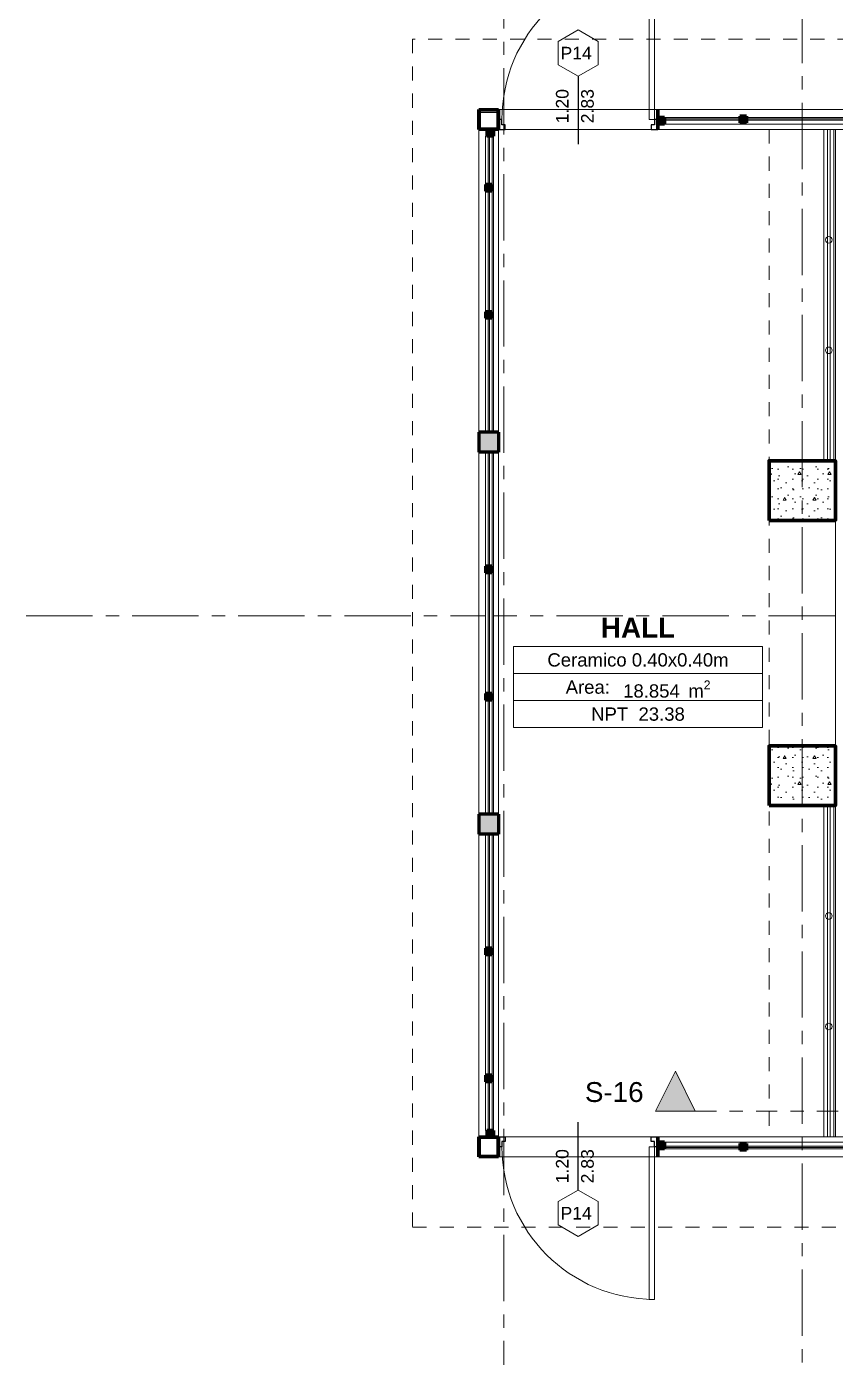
# Model space of a CAD drawing. Header units: inches. Extents: x -19 to 5698, y -728 to 92.
# Drawn here: x 479.97 to 486.07, y 18.09 to 28.12 of the extents above; entities that cross this region are included whole.
import ezdxf

# ---------------------------------------------------------------- set-up
doc = ezdxf.new("R2010")
doc.units = ezdxf.units.IN
doc.header["$MEASUREMENT"] = 0
doc.set_wipeout_variables(frame=1)
for name, pattern in [('ACAD_ISO04W100', [30, 24, -3, 0, -3]), ('Oculto', [0.15875, 0.105833, -0.052917]), ('Punto & Raya', [0.65, 0.5, -0.075, 0, -0.075]), ('Punto & Rayas', [0.335139, 0.15875, -0.088194, 0, -0.088194]), ('Wipeout_Contour', [1, 0, -1])]:
    doc.linetypes.add(name, pattern=pattern)
for name, color, linetype in [('02 _ ARQ _ ALB _ Ejes Generales', 251, 'Continuous'), ('02 _ ARQ _ ZON _ Espacio.3D', 7, 'Continuous'), ('08 _ STR _ EXT _ 06 Columnas', 7, 'Continuous'), ('Acabado - Muros', 7, 'Continuous'), ('Dibujo 2D - General', 7, 'Continuous'), ('Estructura - 04 MURO', 7, 'Continuous'), ('Interior - Escaleras & Barandillas', 7, 'Continuous'), ('Interior - Mobiliario', 7, 'Continuous'), ('Marcador - Secciones', 7, 'Continuous')]:
    doc.layers.add(name, color=color, linetype=linetype)
doc.styles.add('Estilo_Generado_1', font='swisseb.ttf')
doc.styles.add('Estilo_Generado_3', font='arial.ttf')
doc.styles.add('Estilo_Generado_4', font='swisse.ttf')
doc.styles.add('Estilo_Generado_7', font='swisse.ttf')
pattern_1 = [(0, (462.5001, 3e-08), (0, 0.3897114), [0.024375, -0.200625]), (0, (462.6126, 0.19486), (0, 0.3897114), [0.024375, -0.200625]), (60, (462.5001, 3e-08), (-0.3375, 0.1948557), [0.024375, -0.200625]), (60, (462.7251, 3e-08), (-0.3375, 0.1948557), [0.024375, -0.200625]), (120, (462.52447, 3e-08), (0.3375, 0.1948557), [0.024375, -0.200625]), (120, (462.74947, 3e-08), (0.3375, 0.1948557), [0.024375, -0.200625]), (0, (462.50009, 0.0375), (0, 0.075), [0, -0.075, 0, -0.1125]), (45, (462.53759, 0.0375), (-0.05303301, 0.05303301), [0, -0.05625, 0, -0.09375])]

msp = doc.modelspace()

# ---------------------------------------------------------------- hatches: boundary and pattern name
at = {"layer": '08 _ STR _ EXT _ 06 Columnas', "linetype": 'Continuous', "lineweight": 9}
h = msp.add_hatch(dxfattribs=at)
h.set_pattern_fill('HORMIGÓN_EN_MASA_0002', style=0, pattern_type=2)
h.set_pattern_definition(pattern_1)
h.paths.add_polyline_path([(485.5701, 24.4), (486.0701, 24.4), (486.0701, 24.85), (485.5701, 24.85)])
h = msp.add_hatch(dxfattribs=at)
h.set_pattern_fill('HORMIGÓN_EN_MASA_0002', style=0, pattern_type=2)
h.set_pattern_definition(pattern_1)
h.paths.add_polyline_path([(485.5701, 22.25), (486.0701, 22.25), (486.0701, 22.7), (485.5701, 22.7)])
at = {"layer": 'Marcador - Secciones', "linetype": 'Continuous', "lineweight": 20}
msp.add_hatch(color=152, dxfattribs=at).paths.add_polyline_path([(484.7136, 19.9456), (485.0136, 19.9456), (484.8636, 20.2456)])

# ---------------------------------------------------------------- linework, layer by layer
at = {"layer": '02 _ ARQ _ ZON _ Espacio.3D', "color": 251, "linetype": 'Continuous', "lineweight": 13}
for p, q in [((485.5197, 23.4485), (483.6425, 23.4485)), ((483.6425, 23.4485), (483.6425, 22.8378)), ((483.6425, 23.4485), (485.5197, 23.4485)), ((483.6425, 23.2449), (483.6425, 23.4485)), ((485.5197, 22.8378), (485.5197, 23.4485)), ((485.5197, 23.4485), (485.5197, 23.2449)), ((485.5197, 23.2449), (483.6425, 23.2449)), ((483.6425, 23.2449), (485.5197, 23.2449)), ((483.6425, 23.0414), (483.6425, 23.2449)), ((485.5197, 23.2449), (485.5197, 23.0414)), ((485.5197, 23.0414), (483.6425, 23.0414)), ((483.6425, 23.0414), (485.5197, 23.0414)), ((483.6425, 22.8378), (483.6425, 23.0414)), ((485.5197, 23.0414), (485.5197, 22.8378)), ((483.6425, 22.8378), (485.5197, 22.8378)), ((485.5197, 22.8378), (483.6425, 22.8378))]:
    msp.add_line(p, q, dxfattribs=at)
at = {"layer": '02 _ ARQ _ ZON _ Espacio.3D', "color": 254, "linetype": 'Continuous', "lineweight": 0, "flags": 128}
msp.add_lwpolyline([(506.5701, 19.6), (483.3801, 19.6), (483.3801, 27.4779), (483.3801, 27.5), (506.5701, 27.5)], dxfattribs=at)
msp.add_lwpolyline([(483.5301, 19.75), (485.5701, 19.75), (486.0701, 19.75), (486.0701, 22.25), (485.5701, 22.25), (485.5701, 22.7), (486.0701, 22.7), (486.0701, 24.4), (485.5701, 24.4), (485.5701, 24.85), (486.0701, 24.85), (486.0701, 27.3499), (485.5701, 27.3499), (483.5301, 27.3499)], close=True, dxfattribs=at)
at = {"layer": '08 _ STR _ EXT _ 06 Columnas', "color": 7, "linetype": 'Continuous', "lineweight": 80, "flags": 128}
for points in [[(485.5701, 24.4), (486.0701, 24.4), (486.0701, 24.85), (485.5701, 24.85)], [(485.5701, 22.25), (486.0701, 22.25), (486.0701, 22.7), (485.5701, 22.7)]]:
    msp.add_lwpolyline(points, close=True, dxfattribs=at)
at = {"layer": 'Estructura - 04 MURO', "color": 165, "linetype": 'Continuous', "lineweight": 15}
for p, q in [((484.6651, 27.425), (484.6651, 28.575)), ((484.6651, 19.6749), (484.6651, 18.5249)), ((484.6651, 18.5249), (484.7051, 18.5249))]:
    msp.add_line(p, q, dxfattribs=at)
at = {"layer": 'Estructura - 04 MURO', "color": 152, "linetype": 'Continuous', "lineweight": 25}
for p, q in [((484.1301, 27.75), (484.1301, 27.2375)), ((484.1301, 19.3499), (484.1301, 19.8624))]:
    msp.add_line(p, q, dxfattribs=at)
at = {"layer": 'Estructura - 04 MURO', "color": 251, "linetype": 'Continuous', "lineweight": 13, "flags": 128}
for points in [[(484.1301, 28.1), (483.9785, 28.0125), (483.9785, 27.8375), (484.1301, 27.75), (484.2816, 27.8375), (484.2816, 28.0125)], [(484.1301, 18.9999), (484.2816, 19.0874), (484.2816, 19.2624), (484.1301, 19.3499), (483.9785, 19.2624), (483.9785, 19.0874)]]:
    msp.add_lwpolyline(points, close=True, dxfattribs=at)
at = {"layer": 'Interior - Escaleras & Barandillas', "color": 161, "linetype": 'Continuous', "lineweight": 13, "flags": 128}
for points in [[(486.0451, 26.5167, 1), (485.9951, 26.5167, 1)], [(486.0451, 25.6833, 1), (485.9951, 25.6833, 1)], [(486.0451, 21.4167, 1), (485.9951, 21.4167, 1)], [(486.0451, 20.5833, 1), (485.9951, 20.5833, 1)]]:
    msp.add_lwpolyline(points, format="xyb", close=True, dxfattribs=at)
at = {"layer": 'Marcador - Secciones', "color": 251, "linetype": 'Punto & Rayas', "lineweight": 13, "true_color": 0x636466}
msp.add_line((485.0136, 19.9456), (491.2833, 19.9456), dxfattribs=at)
at = {"layer": 'Marcador - Secciones', "color": 152, "linetype": 'Continuous', "lineweight": 20, "flags": 128}
msp.add_lwpolyline([(484.7136, 19.9456), (485.0136, 19.9456), (484.8636, 20.2456)], close=True, dxfattribs=at)

# ---------------------------------------------------------------- texts
at = {"layer": '02 _ ARQ _ ZON _ Espacio.3D', "color": 251, "lineweight": 25, "attachment_point": 2}
for s, insert, char_height, style in [('\\A1;{\\pqc;\\pt0;\\fSwis721 Ex BT|b1|i0|c0|p34;HALL}', (484.5811, 23.666), 0.15, 'Estilo_Generado_1'), ('\\A1;{\\pqc;\\pt0;\\fSwis721 Ex BT|b0|i0|c238|p34;Ceramico 0.40x0.40m}', (484.5811, 23.3984), 0.1, 'Estilo_Generado_7'), ('\\A1;{\\pqc;\\pt0;\\fSwis721 Ex BT|b0|i0|c238|p34;Area: }', (484.2026, 23.1932), 0.1, 'Estilo_Generado_7'), ('\\A1;{\\pqc;\\pt0,0.3;\\fSwis721 Ex BT|b0|i0|c238|p34;18.854\\fSwis721 Ex BT|b0|i0|c238|p34;\\A1{\\H.66x;\\S^  ;}\\fSwis721 Ex BT|b0|i0|c238|p34; m\\fSwis721 Ex BT|b0|i0|c238|p34;\\A1{\\H.66x;\\S2^  ;}}', (484.7987, 23.1932), 0.1, 'Estilo_Generado_7'), ('\\A1;{\\pqc;\\pt0;\\fSwis721 Ex BT|b0|i0|c238|p34;NPT  23.38}', (484.5811, 22.9896), 0.1, 'Estilo_Generado_7')]:
    msp.add_mtext(s, dxfattribs=dict(at, insert=insert, char_height=char_height, style=style))
at = {"layer": 'Estructura - 04 MURO', "color": 251, "lineweight": 25, "char_height": 0.095, "attachment_point": 7, "style": 'Estilo_Generado_4'}
for insert in [(483.9967, 27.8775), (483.9967, 19.1274)]:
    msp.add_mtext('\\A1;{\\pql;\\pt0;\\fSwis721 Ex BT|b0|i0|c0|p34;P14\\fSwis721 Ex BT|b0|i0|c0|p34;\\fSwis721 Ex BT|b0|i0|c0|p34;\\fSwis721 Ex BT|b0|i0|c0|p34;}', dxfattribs=dict(at, insert=insert))
at = {"layer": 'Estructura - 04 MURO', "color": 251, "lineweight": 25, "char_height": 0.095, "attachment_point": 7, "rotation": 90, "style": 'Estilo_Generado_4'}
for s, insert in [('\\A1;{\\pql;\\pt0;\\fSwis721 Ex BT|b0|i0|c0|p34;1.20\\fSwis721 Ex BT|b0|i0|c0|p34;\\A1{\\H.66x;\\S^  ;}\\fSwis721 Ex BT|b0|i0|c0|p34;\\fSwis721 Ex BT|b0|i0|c0|p34;}', (484.085, 27.396)), ('\\A1;{\\pql;\\pt0;\\fSwis721 Ex BT|b0|i0|c0|p34;2.83\\fSwis721 Ex BT|b0|i0|c0|p34;\\A1{\\H.66x;\\S^  ;}\\fSwis721 Ex BT|b0|i0|c0|p34;\\fSwis721 Ex BT|b0|i0|c0|p34;}', (484.275, 27.396)), ('\\A1;{\\pql;\\pt0;\\fSwis721 Ex BT|b0|i0|c0|p34;1.20\\fSwis721 Ex BT|b0|i0|c0|p34;\\A1{\\H.66x;\\S^  ;}\\fSwis721 Ex BT|b0|i0|c0|p34;\\fSwis721 Ex BT|b0|i0|c0|p34;}', (484.085, 19.3999)), ('\\A1;{\\pql;\\pt0;\\fSwis721 Ex BT|b0|i0|c0|p34;2.83\\fSwis721 Ex BT|b0|i0|c0|p34;\\A1{\\H.66x;\\S^  ;}\\fSwis721 Ex BT|b0|i0|c0|p34;\\fSwis721 Ex BT|b0|i0|c0|p34;}', (484.275, 19.3999))]:
    msp.add_mtext(s, dxfattribs=dict(at, insert=insert))
at = {"layer": 'Marcador - Secciones', "color": 152, "lineweight": 20, "insert": (484.6236, 20.0117), "char_height": 0.15, "attachment_point": 9, "style": 'Estilo_Generado_3'}
msp.add_mtext('\\A1;{\\pqr;\\pt0;\\fArial|b0|i0|c0|p34;S-16}', dxfattribs=at)

# ---------------------------------------------------------------- next in the draw order: wipeouts: each hides what was drawn before it
at = {"color": 254, "linetype": 'Wipeout_Contour', "lineweight": 0, "ltscale": 16165.282401}
msp.add_wipeout([(483.3801, 27.4779), (483.3801, 19.6), (483.5301, 19.6), (483.5301, 27.4779)], dxfattribs=at).dxf.layer = 'Estructura - 04 MURO'
at = {"color": 254, "linetype": 'Wipeout_Contour', "lineweight": 0, "ltscale": 16214.151594}
msp.add_wipeout([(484.7301, 27.35), (506.5701, 27.35), (506.5701, 27.5), (484.7301, 27.5)], dxfattribs=at).dxf.layer = 'Estructura - 04 MURO'
at = {"color": 254, "linetype": 'Wipeout_Contour', "lineweight": 0, "ltscale": 16213.9715}
msp.add_wipeout([(484.7301, 19.6), (506.5701, 19.6), (506.5701, 19.75), (484.7301, 19.75)], dxfattribs=at).dxf.layer = 'Estructura - 04 MURO'

# ---------------------------------------------------------------- next in the draw order: linework, layer by layer
at = {"layer": 'Dibujo 2D - General', "color": 7, "linetype": 'ACAD_ISO04W100', "lineweight": 13}
for p, q in [((506.4201, 27.5), (483.5301, 27.5)), ((483.3801, 27.35), (483.3801, 19.75)), ((483.5301, 19.75), (483.5301, 27.35)), ((483.5301, 27.35), (506.5701, 27.35)), ((506.5701, 19.75), (483.5301, 19.75)), ((483.5301, 19.6), (506.5701, 19.6))]:
    msp.add_line(p, q, dxfattribs=at)
at = {"layer": 'Dibujo 2D - General', "color": 7, "linetype": 'Oculto', "lineweight": 13}
msp.add_line((485.5701, 27.35), (485.5701, 19.75), dxfattribs=at)
msp.add_lwpolyline([(482.8801, 19.0689), (506.5701, 19.0689), (506.5701, 28.0309), (482.8801, 28.0309)], close=True, dxfattribs=at)
at = {"layer": 'Dibujo 2D - General', "color": 7, "linetype": 'ACAD_ISO04W100', "lineweight": 13}
for points in [[(483.3801, 27.5), (483.5301, 27.5), (483.5301, 27.35), (483.3801, 27.35)], [(483.3801, 24.915), (483.3801, 25.065), (483.5301, 25.065), (483.5301, 24.915)], [(483.3801, 22.035), (483.3801, 22.185), (483.5301, 22.185), (483.5301, 22.035)], [(483.3801, 19.75), (483.5301, 19.75), (483.5301, 19.6), (483.3801, 19.6)]]:
    msp.add_lwpolyline(points, close=True, dxfattribs=at)
at = {"layer": 'Estructura - 04 MURO', "color": 165, "linetype": 'Continuous', "lineweight": 15}
for p, q in [((484.7051, 28.575), (484.7051, 27.425)), ((484.7051, 27.425), (484.6651, 27.425)), ((484.7051, 19.6749), (484.6651, 19.6749)), ((484.7051, 18.5249), (484.7051, 19.6749))]:
    msp.add_line(p, q, dxfattribs=at)
at = {"layer": 'Estructura - 04 MURO', "color": 7, "linetype": 'Continuous', "lineweight": 80}
for p, q in [((483.5301, 27.425), (483.5301, 27.5)), ((483.5301, 27.425), (483.5301, 27.5)), ((483.5301, 27.35), (483.5301, 27.425)), ((483.5301, 27.35), (483.5301, 27.425)), ((483.5301, 27.35), (483.5301, 27.425)), ((484.7301, 27.425), (484.7301, 27.5)), ((484.7301, 27.425), (484.7301, 27.5)), ((484.7301, 27.35), (484.7301, 27.425)), ((484.7301, 27.35), (484.7301, 27.425)), ((484.7301, 27.35), (484.7301, 27.425)), ((483.5301, 19.7499), (483.5301, 19.6749)), ((483.5301, 19.7499), (483.5301, 19.6749)), ((483.5301, 19.7499), (483.5301, 19.6749)), ((483.5301, 19.6749), (483.5301, 19.5999)), ((483.5301, 19.6749), (483.5301, 19.5999)), ((484.7301, 19.7499), (484.7301, 19.6749)), ((484.7301, 19.7499), (484.7301, 19.6749)), ((484.7301, 19.7499), (484.7301, 19.6749)), ((484.7301, 19.6749), (484.7301, 19.5999)), ((484.7301, 19.6749), (484.7301, 19.5999))]:
    msp.add_line(p, q, dxfattribs=at)
at = {"layer": 'Estructura - 04 MURO', "color": 165, "linetype": 'Continuous', "lineweight": 25}
for p, q in [((483.5551, 27.425), (483.5301, 27.425)), ((483.5301, 27.425), (483.5301, 27.35)), ((483.5551, 27.385), (483.5551, 27.425)), ((484.7301, 27.425), (484.7051, 27.425)), ((484.7051, 27.425), (484.7051, 27.385)), ((484.7301, 27.35), (484.7301, 27.425)), ((483.5301, 27.35), (483.5801, 27.35)), ((483.5801, 27.385), (483.5551, 27.385)), ((483.5801, 27.35), (483.5801, 27.385)), ((484.7051, 27.385), (484.6801, 27.385)), ((484.6801, 27.385), (484.6801, 27.35)), ((484.6801, 27.35), (484.7301, 27.35)), ((483.5301, 19.6749), (483.5301, 19.7499)), ((483.5301, 19.7499), (483.5801, 19.7499)), ((483.5551, 19.6749), (483.5301, 19.6749)), ((483.5801, 19.7149), (483.5551, 19.7149)), ((483.5551, 19.7149), (483.5551, 19.6749)), ((483.5801, 19.7499), (483.5801, 19.7149)), ((484.6801, 19.7149), (484.6801, 19.7499)), ((484.6801, 19.7499), (484.7301, 19.7499)), ((484.7051, 19.7149), (484.6801, 19.7149)), ((484.7051, 19.6749), (484.7051, 19.7149)), ((484.7301, 19.6749), (484.7051, 19.6749)), ((484.7301, 19.7499), (484.7301, 19.6749))]:
    msp.add_line(p, q, dxfattribs=at)
at = {"layer": 'Estructura - 04 MURO', "color": 7, "linetype": 'Continuous', "lineweight": 13, "flags": 128}
for points in [[(483.3801, 27.4779), (483.3801, 19.6)], [(483.5301, 27.4779), (483.3801, 27.4779)], [(483.5301, 19.6), (483.5301, 27.4779)], [(506.5701, 27.5), (484.7301, 27.5)], [(484.7301, 27.5), (484.7301, 27.35)], [(484.7301, 27.35), (506.5701, 27.35)], [(506.5701, 19.75), (484.7301, 19.75)], [(484.7301, 19.75), (484.7301, 19.6)], [(483.3801, 19.6), (483.5301, 19.6)], [(484.7301, 19.6), (506.5701, 19.6)]]:
    msp.add_lwpolyline(points, dxfattribs=at)
at = {"layer": 'Estructura - 04 MURO', "color": 165, "linetype": 'Continuous', "lineweight": 15}
for centre, start, end in [((484.7051, 27.425), 90, 180), ((484.7051, 19.6749), 180, 270)]:
    msp.add_arc(centre, 1.15, start, end, dxfattribs=at)
at = {"layer": 'Interior - Escaleras & Barandillas', "color": 161, "linetype": 'Continuous', "lineweight": 13, "flags": 128}
for points in [[(485.9826, 24.85), (486.0576, 24.85), (486.0576, 27.35), (485.9826, 27.35)], [(486.0103, 24.85), (486.0298, 24.85), (486.0298, 27.35), (486.0103, 27.35)], [(486.0103, 24.85), (486.0298, 24.85), (486.0298, 27.35), (486.0103, 27.35)], [(486.0103, 24.85), (486.0298, 24.85), (486.0298, 27.35), (486.0103, 27.35)], [(486.0103, 24.85), (486.0298, 24.85), (486.0298, 27.35), (486.0103, 27.35)], [(486.0103, 24.85), (486.0298, 24.85), (486.0298, 27.35), (486.0103, 27.35)], [(486.0103, 24.85), (486.0298, 24.85), (486.0298, 27.35), (486.0103, 27.35)], [(485.9826, 19.75), (486.0576, 19.75), (486.0576, 22.25), (485.9826, 22.25)], [(486.0103, 19.75), (486.0298, 19.75), (486.0298, 22.25), (486.0103, 22.25)], [(486.0103, 19.75), (486.0298, 19.75), (486.0298, 22.25), (486.0103, 22.25)], [(486.0103, 19.75), (486.0298, 19.75), (486.0298, 22.25), (486.0103, 22.25)], [(486.0103, 19.75), (486.0298, 19.75), (486.0298, 22.25), (486.0103, 22.25)], [(486.0103, 19.75), (486.0298, 19.75), (486.0298, 22.25), (486.0103, 22.25)], [(486.0103, 19.75), (486.0298, 19.75), (486.0298, 22.25), (486.0103, 22.25)]]:
    msp.add_lwpolyline(points, close=True, dxfattribs=at)
at = {"layer": 'Interior - Mobiliario', "color": 7, "linetype": 'Continuous', "lineweight": 60}
for p, q in [((483.3801, 27.35), (483.3801, 27.5)), ((483.3801, 27.5), (483.5301, 27.5)), ((483.5261, 27.496), (483.3841, 27.496)), ((483.3841, 27.496), (483.3841, 27.354)), ((483.5261, 27.354), (483.5261, 27.496)), ((483.5301, 27.5), (483.5301, 27.35)), ((483.5301, 27.35), (483.3801, 27.35)), ((483.3841, 27.354), (483.5261, 27.354)), ((483.3801, 19.6), (483.3801, 19.75)), ((483.3801, 19.75), (483.5301, 19.75)), ((483.5261, 19.746), (483.3841, 19.746)), ((483.3841, 19.746), (483.3841, 19.604)), ((483.5261, 19.604), (483.5261, 19.746)), ((483.5301, 19.75), (483.5301, 19.6)), ((483.5301, 19.6), (483.3801, 19.6)), ((483.3841, 19.604), (483.5261, 19.604))]:
    msp.add_line(p, q, dxfattribs=at)
at = {"layer": 'Marcador - Secciones', "color": 251, "linetype": 'Punto & Raya', "lineweight": 13, "true_color": 0x636466}
for p, q in [((483.5701, 46.2111), (483.5701, 0.8878)), ((467.1667, 23.6815), (491.4527, 23.6815))]:
    msp.add_line(p, q, dxfattribs=at)

# ---------------------------------------------------------------- next in the draw order: wipeouts: each hides what was drawn before it
at = {"color": 254, "linetype": 'Wipeout_Contour', "lineweight": 0, "ltscale": 24262.337573}
msp.add_wipeout([(485.3751, 27.3999), (485.3751, 27.3899), (486.2601, 27.3899), (486.2601, 27.4399), (485.4001, 27.4399), (485.4001, 27.3999)], dxfattribs=at).dxf.layer = 'Acabado - Muros'
at = {"color": 254, "linetype": 'Wipeout_Contour', "lineweight": 0, "ltscale": 20207.346086}
msp.add_wipeout([(483.4801, 26.9099), (483.4901, 26.9099), (483.4901, 27.2999), (483.4801, 27.2999), (483.4801, 26.9349)], dxfattribs=at).dxf.layer = 'Acabado - Muros'
at = {"color": 254, "linetype": 'Wipeout_Contour', "lineweight": 0, "ltscale": 20207.303934}
msp.add_wipeout([(483.4801, 25.9249), (483.4801, 25.0649), (483.4901, 25.0649), (483.4901, 25.9499), (483.4801, 25.9499)], dxfattribs=at).dxf.layer = 'Acabado - Muros'
at = {"color": 254, "linetype": 'Wipeout_Contour', "lineweight": 0, "ltscale": 20207.217533}
msp.add_wipeout([(483.4801, 23.0449), (483.4801, 22.1849), (483.4901, 22.1849), (483.4901, 23.0699), (483.4801, 23.0699)], dxfattribs=at).dxf.layer = 'Acabado - Muros'
at = {"color": 254, "linetype": 'Wipeout_Contour', "lineweight": 0, "ltscale": 20207.155304}
msp.add_wipeout([(483.4801, 20.2149), (483.4801, 20.1899), (483.4901, 20.1899), (483.4901, 21.1499), (483.4801, 21.1499)], dxfattribs=at).dxf.layer = 'Acabado - Muros'
at = {"color": 254, "linetype": 'Wipeout_Contour', "lineweight": 0, "ltscale": 24262.074805}
msp.add_wipeout([(485.3751, 19.71), (485.3751, 19.7), (485.4001, 19.7), (485.4001, 19.66), (486.2601, 19.66), (486.2601, 19.71)], dxfattribs=at).dxf.layer = 'Acabado - Muros'

# ---------------------------------------------------------------- next in the draw order: linework, layer by layer
at = {"layer": '02 _ ARQ _ ALB _ Ejes Generales', "color": 251, "linetype": 'Punto & Raya', "lineweight": 13, "true_color": 0x636466}
msp.add_line((485.8201, 3.05), (485.8201, 44.9), dxfattribs=at)

# ---------------------------------------------------------------- next in the draw order: wipeouts: each hides what was drawn before it
at = {"color": 254, "linetype": 'Wipeout_Contour', "lineweight": 0, "ltscale": 24257.418216}
msp.add_wipeout([(484.7801, 27.3899), (485.3751, 27.3899), (485.3751, 27.3999), (485.3501, 27.3999), (485.3501, 27.4399), (484.7801, 27.4399)], dxfattribs=at).dxf.layer = 'Acabado - Muros'
at = {"color": 254, "linetype": 'Wipeout_Contour', "lineweight": 0, "ltscale": 20207.321827}
msp.add_wipeout([(483.4801, 25.9749), (483.4801, 25.9499), (483.4901, 25.9499), (483.4901, 26.9099), (483.4801, 26.9099)], dxfattribs=at).dxf.layer = 'Acabado - Muros'
at = {"color": 254, "linetype": 'Wipeout_Contour', "lineweight": 0, "ltscale": 20207.233435}
msp.add_wipeout([(483.4801, 23.0949), (483.4801, 23.0699), (483.4901, 23.0699), (483.4901, 24.0299), (483.4801, 24.0299)], dxfattribs=at).dxf.layer = 'Acabado - Muros'
at = {"color": 254, "linetype": 'Wipeout_Contour', "lineweight": 0, "ltscale": 20207.179401}
msp.add_wipeout([(483.4801, 21.1499), (483.4901, 21.1499), (483.4901, 22.0349), (483.4801, 22.0349), (483.4801, 21.1749)], dxfattribs=at).dxf.layer = 'Acabado - Muros'
at = {"color": 254, "linetype": 'Wipeout_Contour', "lineweight": 0, "ltscale": 24257.155396}
msp.add_wipeout([(484.7801, 19.71), (484.7801, 19.66), (485.3501, 19.66), (485.3501, 19.7), (485.3751, 19.7), (485.3751, 19.71)], dxfattribs=at).dxf.layer = 'Acabado - Muros'

# ---------------------------------------------------------------- next in the draw order: hatches: boundary and pattern name
at = {"layer": 'Acabado - Muros', "linetype": 'Continuous', "lineweight": 0}
for points in [[(484.7801, 27.3899), (484.7801, 27.4399), (484.7301, 27.4399), (484.7301, 27.3899)], [(485.4001, 27.3999), (485.4001, 27.4499), (485.3501, 27.4499), (485.3501, 27.3999)], [(484.7801, 19.71), (484.7301, 19.71), (484.7301, 19.66), (484.7801, 19.66)], [(485.4001, 19.7), (485.3501, 19.7), (485.3501, 19.65), (485.4001, 19.65)]]:
    msp.add_hatch(color=254, dxfattribs=at).paths.add_polyline_path(points)
at = {"layer": 'Acabado - Muros', "linetype": 'Continuous', "lineweight": 9}
for points in [[(485.3501, 27.4299), (484.7801, 27.4299), (484.7801, 27.4199), (485.3501, 27.4199)], [(486.2601, 27.4299), (485.4001, 27.4299), (485.4001, 27.4199), (486.2601, 27.4199)], [(485.3501, 19.67), (485.3501, 19.68), (484.7801, 19.68), (484.7801, 19.67)], [(486.2601, 19.67), (486.2601, 19.68), (485.4001, 19.68), (485.4001, 19.67)]]:
    msp.add_hatch(color=250, dxfattribs=at).paths.add_polyline_path(points)

# ---------------------------------------------------------------- next in the draw order: linework, layer by layer
at = {"layer": 'Acabado - Muros', "color": 7, "linetype": 'Continuous', "lineweight": 60}
for p, q in [((484.7301, 27.4399), (484.7301, 27.3899)), ((484.7801, 27.4399), (484.7301, 27.4399)), ((484.7801, 27.4399), (484.7801, 27.3899)), ((485.3501, 27.4499), (485.3501, 27.3999)), ((485.4001, 27.4499), (485.3501, 27.4499)), ((485.4001, 27.4499), (485.4001, 27.3999)), ((484.7801, 27.3899), (484.7301, 27.3899)), ((485.4001, 27.3999), (485.3501, 27.3999)), ((484.7301, 19.71), (484.7301, 19.66)), ((484.7801, 19.71), (484.7301, 19.71)), ((484.7801, 19.71), (484.7801, 19.66)), ((485.3501, 19.7), (485.3501, 19.65)), ((485.4001, 19.7), (485.3501, 19.7)), ((485.4001, 19.7), (485.4001, 19.65)), ((484.7801, 19.66), (484.7301, 19.66)), ((485.4001, 19.65), (485.3501, 19.65))]:
    msp.add_line(p, q, dxfattribs=at)
at = {"layer": 'Acabado - Muros', "color": 251, "linetype": 'Continuous', "lineweight": 13, "flags": 128}
for points in [[(484.7801, 27.4399), (485.3501, 27.4399)], [(485.4001, 27.4399), (486.2601, 27.4399)], [(484.7801, 27.3899), (485.3751, 27.3899), (486.2601, 27.3899)], [(484.7801, 19.71), (485.3751, 19.71), (486.2601, 19.71)], [(484.7801, 19.66), (485.3501, 19.66)], [(485.4001, 19.66), (486.2601, 19.66)]]:
    msp.add_lwpolyline(points, dxfattribs=at)
at = {"layer": 'Acabado - Muros', "color": 7, "linetype": 'Continuous', "lineweight": 13, "flags": 128}
for points in [[(485.3501, 27.4299), (485.3501, 27.4199), (484.7801, 27.4199), (484.7801, 27.4299)], [(486.2601, 27.4299), (486.2601, 27.4199), (485.4001, 27.4199), (485.4001, 27.4299)], [(485.3501, 19.67), (485.3501, 19.68), (484.7801, 19.68), (484.7801, 19.67)], [(486.2601, 19.67), (486.2601, 19.68), (485.4001, 19.68), (485.4001, 19.67)]]:
    msp.add_lwpolyline(points, close=True, dxfattribs=at)

# ---------------------------------------------------------------- next in the draw order: wipeouts: each hides what was drawn before it
at = {"color": 254, "linetype": 'Wipeout_Contour', "lineweight": 0, "ltscale": 16165.364487}
msp.add_wipeout([(483.4301, 27.2999), (483.4301, 26.9349), (483.4801, 26.9349), (483.4801, 27.2999)], dxfattribs=at).dxf.layer = 'Acabado - Muros'
at = {"color": 254, "linetype": 'Wipeout_Contour', "lineweight": 0, "ltscale": 20207.260847}
msp.add_wipeout([(483.4801, 24.0299), (483.4901, 24.0299), (483.4901, 24.9149), (483.4801, 24.9149), (483.4801, 24.0549)], dxfattribs=at).dxf.layer = 'Acabado - Muros'
at = {"color": 254, "linetype": 'Wipeout_Contour', "lineweight": 0, "ltscale": 16165.253731}
msp.add_wipeout([(483.4301, 23.0449), (483.4301, 22.1849), (483.4801, 22.1849), (483.4801, 23.0449)], dxfattribs=at).dxf.layer = 'Acabado - Muros'
at = {"color": 254, "linetype": 'Wipeout_Contour', "lineweight": 0, "ltscale": 16165.21207}
msp.add_wipeout([(483.4301, 21.1249), (483.4301, 20.2149), (483.4801, 20.2149), (483.4801, 21.1249)], dxfattribs=at).dxf.layer = 'Acabado - Muros'

# ---------------------------------------------------------------- next in the draw order: hatches: boundary and pattern name
at = {"layer": 'Acabado - Muros', "linetype": 'Continuous', "lineweight": 0}
msp.add_hatch(color=254, dxfattribs=at).paths.add_polyline_path([(483.4901, 27.2999), (483.4901, 27.3499), (483.4401, 27.3499), (483.4401, 27.2999)])

# ---------------------------------------------------------------- next in the draw order: linework, layer by layer
at = {"layer": 'Acabado - Muros', "color": 7, "linetype": 'Continuous', "lineweight": 60}
for p, q in [((483.4401, 27.3499), (483.4401, 27.2999)), ((483.4901, 27.3499), (483.4401, 27.3499)), ((483.4901, 27.3499), (483.4901, 27.2999)), ((483.4901, 27.2999), (483.4401, 27.2999)), ((483.5301, 22.1849), (483.3801, 22.1849))]:
    msp.add_line(p, q, dxfattribs=at)
at = {"layer": 'Acabado - Muros', "color": 251, "linetype": 'Continuous', "lineweight": 13, "flags": 128}
msp.add_lwpolyline([(483.4301, 27.2999), (483.4401, 27.2999)], dxfattribs=at)

# ---------------------------------------------------------------- next in the draw order: wipeouts: each hides what was drawn before it
at = {"color": 254, "linetype": 'Wipeout_Contour', "lineweight": 0, "ltscale": 16165.346352}
msp.add_wipeout([(483.4301, 26.8849), (483.4301, 25.9749), (483.4801, 25.9749), (483.4801, 26.8849)], dxfattribs=at).dxf.layer = 'Acabado - Muros'
at = {"color": 254, "linetype": 'Wipeout_Contour', "lineweight": 0, "ltscale": 16165.297326}
msp.add_wipeout([(483.4301, 24.9149), (483.4301, 24.0549), (483.4801, 24.0549), (483.4801, 24.9149)], dxfattribs=at).dxf.layer = 'Acabado - Muros'
at = {"color": 254, "linetype": 'Wipeout_Contour', "lineweight": 0, "ltscale": 16165.231625}
msp.add_wipeout([(483.4301, 22.0349), (483.4301, 21.1749), (483.4801, 21.1749), (483.4801, 22.0349)], dxfattribs=at).dxf.layer = 'Acabado - Muros'
at = {"color": 254, "linetype": 'Wipeout_Contour', "lineweight": 0, "ltscale": 16165.198151}
msp.add_wipeout([(483.4301, 20.1649), (483.4301, 19.8), (483.4801, 19.8), (483.4801, 20.1649)], dxfattribs=at).dxf.layer = 'Acabado - Muros'

# ---------------------------------------------------------------- next in the draw order: hatches: boundary and pattern name
at = {"layer": 'Acabado - Muros', "linetype": 'Continuous', "lineweight": 9}
for points in [[(483.4501, 27.2999), (483.4501, 26.9349), (483.4601, 26.9349), (483.4601, 27.2999)], [(483.4501, 22.0349), (483.4501, 21.1749), (483.4601, 21.1749), (483.4601, 22.0349)]]:
    msp.add_hatch(color=250, dxfattribs=at).paths.add_polyline_path(points)
at = {"layer": 'Acabado - Muros', "linetype": 'Continuous', "lineweight": 0}
for points in [[(483.4801, 26.9349), (483.4301, 26.9349), (483.4301, 26.8849), (483.4801, 26.8849)], [(483.5301, 22.1849), (483.3801, 22.1849), (483.3801, 22.0349), (483.5301, 22.0349)], [(483.4801, 21.1749), (483.4301, 21.1749), (483.4301, 21.1249), (483.4801, 21.1249)]]:
    msp.add_hatch(color=254, dxfattribs=at).paths.add_polyline_path(points)

# ---------------------------------------------------------------- next in the draw order: linework, layer by layer
at = {"layer": 'Acabado - Muros', "color": 7, "linetype": 'Continuous', "lineweight": 60}
for p, q in [((483.4301, 26.9349), (483.4301, 26.8849)), ((483.4801, 26.9349), (483.4301, 26.9349)), ((483.4801, 26.9349), (483.4801, 26.8849)), ((483.4801, 26.8849), (483.4301, 26.8849)), ((483.5301, 24.9149), (483.3801, 24.9149)), ((483.3801, 22.1849), (483.3801, 22.0349)), ((483.5301, 22.1849), (483.5301, 22.0349)), ((483.5301, 22.0349), (483.3801, 22.0349)), ((483.4301, 21.1749), (483.4301, 21.1249)), ((483.4801, 21.1749), (483.4301, 21.1749)), ((483.4801, 21.1249), (483.4301, 21.1249)), ((483.4801, 21.1749), (483.4801, 21.1249))]:
    msp.add_line(p, q, dxfattribs=at)
at = {"layer": 'Acabado - Muros', "color": 251, "linetype": 'Continuous', "lineweight": 13, "flags": 128}
for points in [[(483.4301, 26.9349), (483.4301, 27.2999)], [(483.4801, 26.9349), (483.4801, 27.2999)], [(483.4301, 21.1749), (483.4301, 22.0349)], [(483.4801, 21.1749), (483.4801, 22.0349)]]:
    msp.add_lwpolyline(points, dxfattribs=at)
at = {"layer": 'Acabado - Muros', "color": 7, "linetype": 'Continuous', "lineweight": 13, "flags": 128}
for points in [[(483.4501, 27.2999), (483.4601, 27.2999), (483.4601, 26.9349), (483.4501, 26.9349)], [(483.4501, 22.0349), (483.4601, 22.0349), (483.4601, 21.1749), (483.4501, 21.1749)]]:
    msp.add_lwpolyline(points, close=True, dxfattribs=at)

# ---------------------------------------------------------------- next in the draw order: wipeouts: each hides what was drawn before it
at = {"color": 254, "linetype": 'Wipeout_Contour', "lineweight": 0, "ltscale": 16165.322311}
msp.add_wipeout([(483.4301, 25.9249), (483.4301, 25.0649), (483.4801, 25.0649), (483.4801, 25.9249)], dxfattribs=at).dxf.layer = 'Acabado - Muros'
at = {"color": 254, "linetype": 'Wipeout_Contour', "lineweight": 0, "ltscale": 16165.275107}
msp.add_wipeout([(483.4301, 24.0049), (483.4301, 23.0949), (483.4801, 23.0949), (483.4801, 24.0049)], dxfattribs=at).dxf.layer = 'Acabado - Muros'
at = {"color": 254, "linetype": 'Wipeout_Contour', "lineweight": 0, "ltscale": 20207.146001}
msp.add_wipeout([(483.4801, 20.1649), (483.4801, 19.8), (483.4901, 19.8), (483.4901, 20.1899), (483.4801, 20.1899)], dxfattribs=at).dxf.layer = 'Acabado - Muros'

# ---------------------------------------------------------------- next in the draw order: hatches: boundary and pattern name
at = {"layer": 'Acabado - Muros', "linetype": 'Continuous', "lineweight": 9}
for points in [[(483.4501, 26.8849), (483.4501, 25.9749), (483.4601, 25.9749), (483.4601, 26.8849)], [(483.4501, 25.9249), (483.4501, 25.0649), (483.4601, 25.0649), (483.4601, 25.9249)], [(483.4501, 24.9149), (483.4501, 24.0549), (483.4601, 24.0549), (483.4601, 24.9149)], [(483.4501, 24.0049), (483.4501, 23.0949), (483.4601, 23.0949), (483.4601, 24.0049)], [(483.4501, 23.0449), (483.4501, 22.1849), (483.4601, 22.1849), (483.4601, 23.0449)], [(483.4501, 21.1249), (483.4501, 20.2149), (483.4601, 20.2149), (483.4601, 21.1249)], [(483.4501, 20.1649), (483.4501, 19.8), (483.4601, 19.8), (483.4601, 20.1649)]]:
    msp.add_hatch(color=250, dxfattribs=at).paths.add_polyline_path(points)
at = {"layer": 'Acabado - Muros', "linetype": 'Continuous', "lineweight": 0}
for points in [[(483.4801, 25.9749), (483.4301, 25.9749), (483.4301, 25.9249), (483.4801, 25.9249)], [(483.5301, 25.0649), (483.3801, 25.0649), (483.3801, 24.9149), (483.5301, 24.9149)], [(483.4801, 24.0549), (483.4301, 24.0549), (483.4301, 24.0049), (483.4801, 24.0049)], [(483.4801, 23.0949), (483.4301, 23.0949), (483.4301, 23.0449), (483.4801, 23.0449)], [(483.4801, 20.2149), (483.4301, 20.2149), (483.4301, 20.1649), (483.4801, 20.1649)], [(483.4901, 19.8), (483.4401, 19.8), (483.4401, 19.75), (483.4901, 19.75)]]:
    msp.add_hatch(color=254, dxfattribs=at).paths.add_polyline_path(points)

# ---------------------------------------------------------------- next in the draw order: linework, layer by layer
at = {"layer": 'Acabado - Muros', "color": 7, "linetype": 'Continuous', "lineweight": 60}
for p, q in [((483.4301, 25.9749), (483.4301, 25.9249)), ((483.4801, 25.9749), (483.4301, 25.9749)), ((483.4801, 25.9249), (483.4301, 25.9249)), ((483.4801, 25.9749), (483.4801, 25.9249)), ((483.3801, 25.0649), (483.3801, 24.9149)), ((483.5301, 25.0649), (483.3801, 25.0649)), ((483.5301, 25.0649), (483.5301, 24.9149)), ((483.4301, 24.0549), (483.4301, 24.0049)), ((483.4801, 24.0549), (483.4301, 24.0549)), ((483.4801, 24.0049), (483.4301, 24.0049)), ((483.4801, 24.0549), (483.4801, 24.0049)), ((483.4301, 23.0949), (483.4301, 23.0449)), ((483.4801, 23.0949), (483.4301, 23.0949)), ((483.4801, 23.0949), (483.4801, 23.0449)), ((483.4801, 23.0449), (483.4301, 23.0449)), ((483.4301, 20.2149), (483.4301, 20.1649)), ((483.4801, 20.2149), (483.4301, 20.2149)), ((483.4801, 20.2149), (483.4801, 20.1649)), ((483.4801, 20.1649), (483.4301, 20.1649)), ((483.4401, 19.8), (483.4401, 19.75)), ((483.4901, 19.8), (483.4401, 19.8)), ((483.4901, 19.8), (483.4901, 19.75)), ((483.4901, 19.75), (483.4401, 19.75))]:
    msp.add_line(p, q, dxfattribs=at)
at = {"layer": 'Acabado - Muros', "color": 251, "linetype": 'Continuous', "lineweight": 13, "flags": 128}
for points in [[(483.4901, 25.0649), (483.4901, 25.9499), (483.4901, 26.9099), (483.4901, 27.2999)], [(483.4301, 25.9749), (483.4301, 26.8849)], [(483.4801, 25.9749), (483.4801, 26.8849)], [(483.4301, 25.0649), (483.4301, 25.9249)], [(483.4801, 25.0649), (483.4801, 25.9249)], [(483.4301, 24.0549), (483.4301, 24.9149)], [(483.4801, 24.0549), (483.4801, 24.9149)], [(483.4901, 22.1849), (483.4901, 23.0699), (483.4901, 24.0299), (483.4901, 24.9149)], [(483.4301, 23.0949), (483.4301, 24.0049)], [(483.4801, 23.0949), (483.4801, 24.0049)], [(483.4301, 22.1849), (483.4301, 23.0449)], [(483.4801, 22.1849), (483.4801, 23.0449)], [(483.4901, 19.8), (483.4901, 20.1899), (483.4901, 21.1499), (483.4901, 22.0349)], [(483.4301, 20.2149), (483.4301, 21.1249)], [(483.4801, 20.2149), (483.4801, 21.1249)], [(483.4301, 19.8), (483.4301, 20.1649)], [(483.4801, 19.8), (483.4801, 20.1649)], [(483.4401, 19.8), (483.4301, 19.8)]]:
    msp.add_lwpolyline(points, dxfattribs=at)
at = {"layer": 'Acabado - Muros', "color": 7, "linetype": 'Continuous', "lineweight": 13, "flags": 128}
for points in [[(483.4501, 26.8849), (483.4601, 26.8849), (483.4601, 25.9749), (483.4501, 25.9749)], [(483.4501, 25.9249), (483.4601, 25.9249), (483.4601, 25.0649), (483.4501, 25.0649)], [(483.4501, 24.9149), (483.4601, 24.9149), (483.4601, 24.0549), (483.4501, 24.0549)], [(483.4501, 24.0049), (483.4601, 24.0049), (483.4601, 23.0949), (483.4501, 23.0949)], [(483.4501, 23.0449), (483.4601, 23.0449), (483.4601, 22.1849), (483.4501, 22.1849)], [(483.4501, 21.1249), (483.4601, 21.1249), (483.4601, 20.2149), (483.4501, 20.2149)], [(483.4501, 20.1649), (483.4601, 20.1649), (483.4601, 19.8), (483.4501, 19.8)]]:
    msp.add_lwpolyline(points, close=True, dxfattribs=at)

doc.saveas('drawing.dxf')
